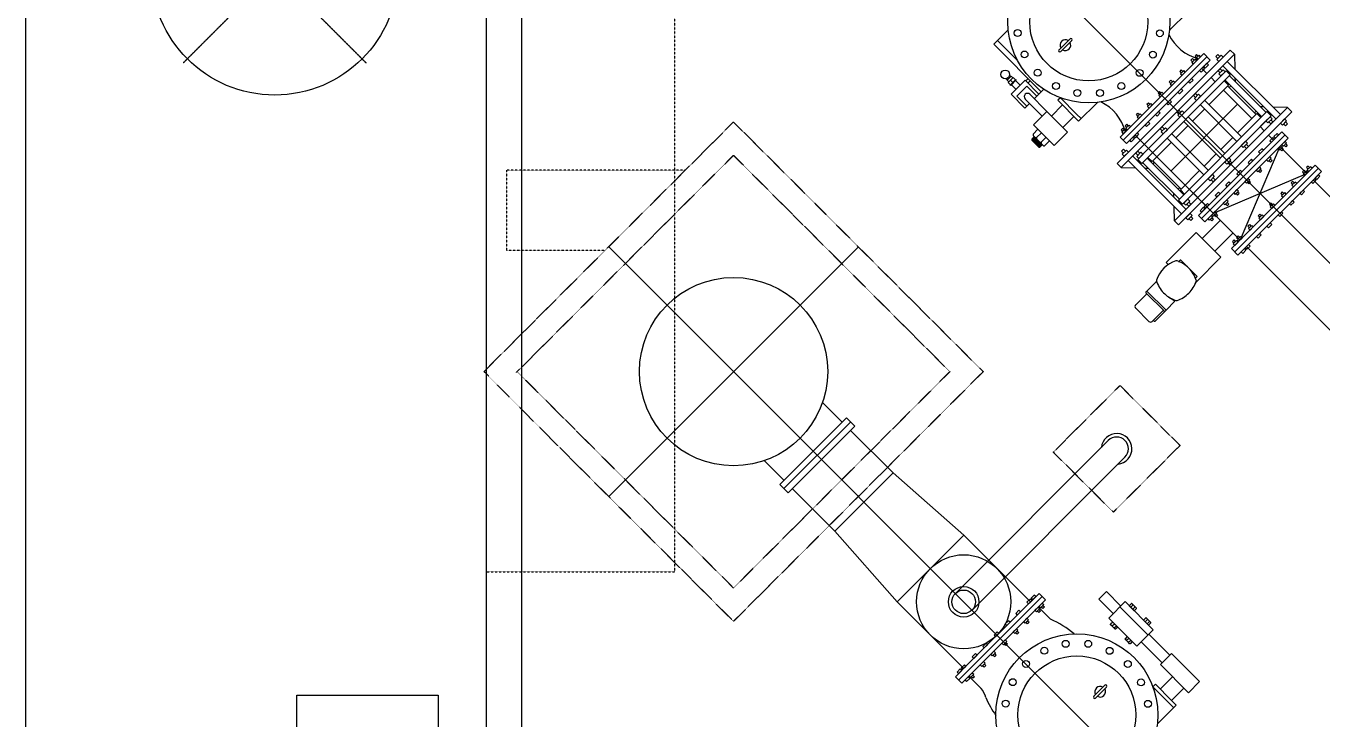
# Model space of a CAD drawing. Header units: inches. Extents: x 68509 to 118759, y -70653 to -42503.
# Drawn here: x 91308 to 96816, y -55055 to -52110 of the extents above; entities that cross this region are included whole.
import ezdxf

# ---------------------------------------------------------------- set-up
doc = ezdxf.new("R2010")
doc.units = ezdxf.units.IN
doc.header["$MEASUREMENT"] = 0
doc.linetypes.add('CENTER', pattern=[2, 1.25, -0.25, 0.25, -0.25])
doc.linetypes.add('HIDDEN', pattern=[0.375, 0.25, -0.125])
doc.layers.add('M-X-BKGD', color=8, linetype='Continuous')

msp = doc.modelspace()

# ---------------------------------------------------------------- linework, layer by layer
at = {"layer": 'M-X-BKGD'}
for p, q in [((91307.6, -55778.6), (91307.6, -45754)), ((96246, -52050.7), (96166.5, -52130)), ((95436.9, -52171.2), (95481.5, -52126.8)), ((95436.9, -52171.2), (95420.6, -52187.4)), ((95622.5, -52389.9), (95420.6, -52187.4)), ((95520.4, -52254.9), (95436.9, -52171.2)), ((95697.8, -52211.2), (95744.6, -52164.4)), ((95705.3, -52218.7), (95752.1, -52172)), ((95944.7, -52693.8), (96425.2, -52212.6)), ((96425.2, -52212.7), (96443, -52230.4)), ((95962.5, -52711.5), (96442.9, -52230.4)), ((96326.6, -52241.2), (95971, -52595.8)), ((96271.8, -52268.6), (95998.4, -52541.2)), ((96265.3, -52248.9), (96258.7, -52255.5)), ((96258.7, -52255.5), (96265.2, -52262)), ((96275.4, -52251.9), (96261.7, -52265.6)), ((96261.7, -52265.6), (96268.2, -52272.1)), ((96271.8, -52255.5), (96265.3, -52248.9)), ((96268.2, -52272.1), (96281.9, -52258.5)), ((96313, -52227.5), (96272, -52268.4)), ((96281.9, -52258.5), (96275.4, -52251.9)), ((96282.7, -52231.6), (96276.1, -52238.1)), ((96276.1, -52238.1), (96282.6, -52244.7)), ((96292.8, -52234.6), (96279.1, -52248.2)), ((96279.1, -52248.2), (96285.6, -52254.8)), ((96289.2, -52238.1), (96282.7, -52231.6)), ((96285.6, -52254.8), (96299.3, -52241.1)), ((96299.3, -52241.1), (96292.8, -52234.6)), ((96299.2, -52295.7), (96340.2, -52254.8)), ((96312.9, -52282.1), (96326.6, -52268.5)), ((96340.2, -52254.8), (96313, -52227.5)), ((96326.6, -52268.5), (96333.1, -52275)), ((96373.2, -52230.8), (96364.7, -52239.3)), ((96364.7, -52239.3), (96373.2, -52247.8)), ((96386.3, -52234.7), (96368.6, -52252.4)), ((96368.6, -52252.4), (96377.1, -52260.9)), ((96381.7, -52239.3), (96373.2, -52230.8)), ((96377.1, -52260.9), (96394.8, -52243.2)), ((96394.8, -52243.2), (96386.3, -52234.7)), ((96413, -52260.4), (96639.4, -52486.5)), ((96443, -52230.4), (96444.7, -52292)), ((95494.2, -52323.6), (95477.1, -52340.7)), ((95493.2, -52324.7), (95487.8, -52319.3)), ((95501.2, -52330.6), (95494.2, -52323.6)), ((96309.2, -52285.8), (96025.7, -52568.6)), ((96217.5, -52296.5), (96211, -52303.1)), ((96211, -52303.1), (96217.5, -52309.6)), ((96227.6, -52299.5), (96213.9, -52313.2)), ((96213.9, -52313.2), (96220.5, -52319.7)), ((96224.1, -52303.1), (96217.5, -52296.5)), ((96220.5, -52319.7), (96234.2, -52306.1)), ((96234.2, -52306.1), (96227.6, -52299.5)), ((96295.5, -52299.5), (96309.2, -52285.8)), ((96302, -52306), (96295.5, -52299.5)), ((96315.7, -52292.4), (96302, -52306)), ((96304.7, -52290.3), (96326.2, -52311.8)), ((96309.2, -52285.8), (96315.7, -52292.4)), ((96319.4, -52288.7), (96312.9, -52282.1)), ((96333.1, -52275), (96319.4, -52288.7)), ((96407.8, -52300.4), (96361.2, -52347)), ((96382, -52292.3), (96373.5, -52300.8)), ((96373.5, -52300.8), (96382, -52309.3)), ((96395.1, -52296.2), (96377.4, -52313.9)), ((96377.4, -52313.9), (96385.9, -52322.3)), ((96378.9, -52364.7), (96425.5, -52318.1)), ((96390.5, -52300.8), (96382, -52292.3)), ((96385.9, -52322.3), (96403.5, -52304.7)), ((96393.9, -52279.5), (96620.3, -52505.6)), ((96403.5, -52304.7), (96395.1, -52296.2)), ((96407.8, -52300.4), (96425.5, -52318.1)), ((96421.9, -52321.6), (96577.7, -52477.1)), ((95478.2, -52339.6), (95472.8, -52334.2)), ((95484.1, -52347.7), (95477.1, -52340.7)), ((95503.4, -52328.5), (95482, -52349.9)), ((95491.9, -52359.8), (95482, -52349.9)), ((95514.4, -52337.4), (95490.8, -52360.9)), ((95492.6, -52362.7), (95490.8, -52360.9)), ((95501.2, -52350.6), (95491.3, -52340.6)), ((95516.2, -52339.2), (95492.6, -52362.7)), ((95553.3, -52340.5), (95493.8, -52399.8)), ((95515, -52378.7), (95495.8, -52359.5)), ((95513.3, -52338.5), (95503.4, -52328.5)), ((95532.1, -52361.6), (95513, -52342.4)), ((95516.2, -52339.2), (95514.4, -52337.4)), ((95561.6, -52365.8), (95519.1, -52408.2)), ((95553.3, -52340.5), (95612.5, -52399.9)), ((95566.5, -52333.7), (95556.4, -52343.7)), ((95561.6, -52365.8), (95604.1, -52408.3)), ((95575.5, -52342.8), (95565.5, -52352.8)), ((95612.5, -52399.9), (95633.3, -52379.2)), ((96361.3, -52346.9), (96078.7, -52630.2)), ((96378.9, -52364.7), (96096.5, -52647.8)), ((96173, -52340.9), (96166.5, -52347.4)), ((96166.5, -52347.4), (96173, -52354)), ((96183.1, -52343.9), (96169.5, -52357.5)), ((96169.5, -52357.5), (96176, -52364.1)), ((96179.6, -52347.4), (96173, -52340.9)), ((96176, -52364.1), (96189.7, -52350.5)), ((96189.7, -52350.5), (96183.1, -52343.9)), ((96203.3, -52391.4), (96216.9, -52377.8)), ((96216.9, -52377.8), (96223.5, -52384.4)), ((96247.8, -52347.1), (96261.4, -52333.4)), ((96254.3, -52353.6), (96247.8, -52347.1)), ((96268, -52340), (96254.3, -52353.6)), ((96261.4, -52333.4), (96268, -52340)), ((96417.7, -52361.5), (96335.3, -52444)), ((96343.9, -52329.6), (96361.3, -52347)), ((96396.8, -52382.4), (96517.1, -52502.7)), ((96396.8, -52382.5), (96517.1, -52502.7)), ((96399.8, -52343.7), (96417.5, -52361.4)), ((96403.4, -52340.2), (96559.1, -52495.7)), ((96414.1, -52365.1), (96534.5, -52485.3)), ((96420.5, -52371.4), (96427.6, -52364.3)), ((96445.7, -52331.2), (96446.1, -52345.8)), ((95493.8, -52399.8), (95553.1, -52459.2)), ((95519.1, -52408.2), (95561.5, -52450.8)), ((95626.3, -52493.2), (95553.7, -52420.4)), ((95646.3, -52473.3), (95573.7, -52400.5)), ((95612.5, -52399.9), (95592.8, -52419.6)), ((95703.8, -52415.3), (95693, -52426)), ((95781.2, -52514.4), (95693, -52426)), ((95772.6, -52484.3), (95703.8, -52415.3)), ((95860.7, -52435), (95781.2, -52514.4)), ((96071, -52442.7), (96077.5, -52436.1)), ((96077.5, -52436.1), (96084.1, -52442.7)), ((96125.3, -52388.5), (96118.7, -52395)), ((96118.7, -52395), (96125.3, -52401.6)), ((96135.4, -52391.5), (96121.7, -52405.1)), ((96121.7, -52405.1), (96128.3, -52411.7)), ((96131.8, -52395.1), (96125.3, -52388.5)), ((96128.3, -52411.7), (96141.9, -52398.1)), ((96141.9, -52398.1), (96135.4, -52391.5)), ((96155.5, -52439), (96169.2, -52425.4)), ((96175.7, -52432), (96162.1, -52445.6)), ((96169.2, -52425.4), (96175.7, -52432)), ((96209.8, -52398), (96203.3, -52391.4)), ((96223.5, -52384.4), (96209.8, -52398)), ((96277.9, -52396.5), (96269.5, -52405)), ((96269.5, -52405), (96278, -52413.5)), ((96291, -52400.4), (96273.4, -52418.1)), ((96273.4, -52418.1), (96281.8, -52426.6)), ((96286.4, -52405), (96277.9, -52396.5)), ((96281.8, -52426.6), (96299.5, -52408.9)), ((96299.5, -52408.9), (96291, -52400.4)), ((96317.5, -52426.2), (96473.3, -52581.7)), ((95572.8, -52439.5), (95553.1, -52459.2)), ((95646.3, -52473.3), (95589.5, -52530)), ((95665.6, -52492.6), (95646.3, -52473.3)), ((95712.7, -52445.7), (95665.6, -52492.6)), ((95733.5, -52560.7), (95665.6, -52492.6)), ((95772.6, -52484.3), (95791.9, -52503.6)), ((96026.5, -52487), (96033.1, -52480.5)), ((96033, -52493.6), (96026.5, -52487)), ((96029.5, -52497.1), (96043.2, -52483.5)), ((96033.1, -52480.5), (96039.6, -52487)), ((96049.7, -52490.1), (96036, -52503.7)), ((96043.2, -52483.5), (96049.7, -52490.1)), ((96077.5, -52449.2), (96071, -52442.7)), ((96074, -52452.8), (96087.6, -52439.1)), ((96080.5, -52459.3), (96074, -52452.8)), ((96094.2, -52445.7), (96080.5, -52459.3)), ((96087.6, -52439.1), (96094.2, -52445.7)), ((96121.4, -52473), (96107.8, -52486.7)), ((96107.8, -52486.7), (96114.3, -52493.2)), ((96114.3, -52493.2), (96128, -52479.6)), ((96128, -52479.6), (96121.4, -52473)), ((96162.1, -52445.6), (96155.5, -52439)), ((96174.3, -52725.6), (96456.9, -52442.5)), ((96188.6, -52937.4), (96669.3, -52456.6)), ((96207.4, -52467.4), (96198.9, -52475.9)), ((96198.9, -52475.9), (96207.4, -52484.4)), ((96220.5, -52471.3), (96202.8, -52489)), ((96202.8, -52489), (96211.3, -52497.4)), ((96206.3, -52955.2), (96687.1, -52474.3)), ((96215.9, -52475.9), (96207.4, -52467.4)), ((96211.3, -52497.4), (96229, -52479.8)), ((96229, -52479.8), (96220.5, -52471.3)), ((96599, -52491.3), (96223.3, -52867.6)), ((96316.2, -52463.1), (96265, -52514.4)), ((96298.5, -52445.3), (96454.2, -52600.9)), ((96538, -52481.7), (96455.7, -52564.2)), ((96528.3, -52479.1), (96535.4, -52472.1)), ((96534.7, -52520.2), (96581.2, -52473.6)), ((96537.9, -52481.6), (96555.6, -52499.3)), ((96598.9, -52491.3), (96552.4, -52537.9)), ((96568.5, -52453.9), (96554, -52453.5)), ((96581.2, -52473.6), (96598.9, -52491.3)), ((96669.3, -52456.5), (96607.7, -52454.9)), ((96687, -52474.3), (96669.3, -52456.5)), ((95676.6, -52617.4), (95589.5, -52530)), ((95761.5, -52494.6), (95714.4, -52541.6)), ((95957.4, -52582.1), (95998.4, -52541.2)), ((95968.1, -52545.3), (95961.5, -52551.8)), ((95974.6, -52551.8), (95968.1, -52545.3)), ((95985.5, -52527.9), (95978.9, -52534.5)), ((95978.9, -52534.5), (95985.5, -52541)), ((95995.6, -52530.9), (95981.9, -52544.6)), ((95981.9, -52544.6), (95988.5, -52551.1)), ((95992, -52534.5), (95985.5, -52527.9)), ((95988.5, -52551.1), (96002.1, -52537.5)), ((96002.1, -52537.5), (95995.6, -52530.9)), ((96036, -52503.7), (96029.5, -52497.1)), ((96077, -52517.4), (96063.3, -52531)), ((96063.3, -52531), (96069.8, -52537.6)), ((96069.8, -52537.6), (96083.5, -52524)), ((96083.5, -52524), (96077, -52517.4)), ((96136.7, -52538.4), (96128.2, -52546.9)), ((96128.2, -52546.9), (96136.7, -52555.4)), ((96149.7, -52542.3), (96132.1, -52560)), ((96145.1, -52546.9), (96136.7, -52538.4)), ((96158.2, -52550.8), (96149.7, -52542.3)), ((96246, -52533.5), (96194.2, -52585.3)), ((96228.2, -52515.8), (96384, -52671.3)), ((96534.7, -52520.2), (96231.3, -52824.3)), ((96247.3, -52496.6), (96403, -52652.1)), ((96552.3, -52537.9), (96570.1, -52555.8)), ((96577, -52513.2), (96594.7, -52495.5)), ((96585.5, -52521.7), (96577, -52513.2)), ((96603.2, -52504), (96585.5, -52521.7)), ((96598.6, -52525.5), (96590.1, -52517.1)), ((96594.7, -52495.5), (96603.2, -52504)), ((96598.6, -52508.6), (96607.1, -52517.1)), ((96607.1, -52517.1), (96598.6, -52525.5)), ((96638.9, -52522.4), (96656.5, -52504.8)), ((96647.3, -52530.9), (96638.9, -52522.4)), ((96665, -52513.2), (96647.3, -52530.9)), ((96660.4, -52534.8), (96651.9, -52526.3)), ((96656.5, -52504.8), (96665, -52513.2)), ((96660.4, -52517.8), (96668.9, -52526.3)), ((96668.9, -52526.3), (96660.4, -52534.8)), ((95592.6, -52580.1), (95582.1, -52590.6)), ((95582.1, -52590.6), (95582.1, -52595.2)), ((95616.3, -52624.8), (95582.1, -52590.6)), ((95611.6, -52624.8), (95582.1, -52595.2)), ((95620.5, -52620.6), (95586.4, -52586.3)), ((95616.3, -52620.5), (95586.4, -52590.6)), ((95608.5, -52549.1), (95587.3, -52570.2)), ((95587.3, -52570.2), (95587.3, -52574.9)), ((95587.3, -52574.9), (95597.9, -52585.5)), ((95624.8, -52616.3), (95590.7, -52582)), ((95620.6, -52616.3), (95590.7, -52586.3)), ((95596.9, -52584.5), (95601.6, -52584.5)), ((95597.9, -52585.5), (95621.4, -52609)), ((95601.6, -52584.5), (95622.8, -52563.4)), ((95601.6, -52584.5), (95601.6, -52589.1)), ((95608.5, -52549.1), (95657.8, -52598.5)), ((95621.4, -52604.4), (95642.6, -52583.2)), ((95657.8, -52598.5), (95636.6, -52619.6)), ((95733.5, -52560.7), (95676.6, -52617.4)), ((95984.7, -52609.4), (95957.4, -52582.1)), ((95961.5, -52551.8), (95968.1, -52558.4)), ((95978.2, -52548.3), (95964.5, -52561.9)), ((95964.5, -52561.9), (95971.1, -52568.5)), ((95971.1, -52568.5), (95984.7, -52554.8)), ((95984.7, -52554.8), (95978.2, -52548.3)), ((96025.7, -52568.6), (95984.7, -52609.4)), ((95998.3, -52595.8), (96012, -52582.2)), ((96004.9, -52602.4), (95998.3, -52595.8)), ((96018.5, -52588.7), (96004.9, -52602.4)), ((96012, -52582.2), (96018.5, -52588.7)), ((96015.7, -52578.5), (96029.4, -52564.8)), ((96022.3, -52585), (96015.7, -52578.5)), ((96020.8, -52573.4), (96467.3, -53019.8)), ((96031.3, -52582.8), (96021.4, -52572.8)), ((96035.9, -52571.4), (96022.3, -52585)), ((96029.4, -52564.8), (96035.9, -52571.4)), ((96132.1, -52560), (96140.6, -52568.4)), ((96140.6, -52568.4), (96158.2, -52550.8)), ((96157.4, -52586.7), (96313.2, -52742.2)), ((96176.5, -52567.6), (96332.2, -52723.1)), ((96658.7, -52573.3), (96303.6, -52928.4)), ((96613.8, -52590.5), (96331.1, -52874)), ((96436.6, -52583.3), (96385.4, -52634.6)), ((96472.6, -52617.9), (96490.3, -52600.2)), ((96490.3, -52600.2), (96498.8, -52608.6)), ((96587.9, -52573.5), (96609.3, -52595)), ((96607.2, -52583.9), (96593.6, -52597.6)), ((96593.6, -52597.6), (96600.2, -52604.1)), ((96600.2, -52604.1), (96613.8, -52590.5)), ((96603.9, -52600.4), (96644.8, -52559.4)), ((96613.8, -52590.5), (96607.2, -52583.9)), ((96624.6, -52566.5), (96611, -52580.2)), ((96611, -52580.2), (96617.5, -52586.7)), ((96617.5, -52586.7), (96631.2, -52573.1)), ((96631.2, -52573.1), (96624.6, -52566.5)), ((96672.1, -52586.7), (96631.2, -52627.7)), ((96644.8, -52559.4), (96672.1, -52586.7)), ((96644.9, -52614), (96658.5, -52600.3)), ((96658.5, -52600.3), (96665.1, -52606.9)), ((95611.6, -52624.8), (95616.3, -52624.8)), ((95626.7, -52614.4), (95616.3, -52624.8)), ((95616.7, -52604.3), (95621.4, -52604.4)), ((95621.4, -52604.4), (95621.4, -52609)), ((95621.4, -52609), (95632, -52619.6)), ((95632, -52619.6), (95636.6, -52619.6)), ((95962.8, -52641.7), (95971.3, -52633.2)), ((95971.3, -52650.2), (95962.8, -52641.7)), ((95966.7, -52654.8), (95984.4, -52637.1)), ((95975.2, -52663.3), (95966.7, -52654.8)), ((95971.3, -52633.2), (95979.8, -52641.7)), ((95992.9, -52645.6), (95975.2, -52663.3)), ((95984.4, -52637.1), (95992.9, -52645.6)), ((96024.1, -52651), (96032.5, -52642.5)), ((96032.6, -52659.4), (96024.1, -52651)), ((96028, -52664), (96045.6, -52646.4)), ((96032.2, -52676.8), (96078.8, -52630.2)), ((96032.5, -52642.5), (96041, -52651)), ((96054.1, -52654.8), (96036.5, -52672.5)), ((96045.6, -52646.4), (96054.1, -52654.8)), ((96096.5, -52647.8), (96049.9, -52694.4)), ((96175.2, -52604.4), (96093.2, -52686.4)), ((96366.3, -52653.7), (96314.6, -52705.5)), ((96631.1, -52627.8), (96358.4, -52901.2)), ((96636.6, -52622.3), (96467.9, -53019.2)), ((96481.1, -52626.3), (96472.6, -52617.9)), ((96498.8, -52608.6), (96481.1, -52626.3)), ((96494.2, -52630.2), (96485.7, -52621.7)), ((96494.2, -52613.2), (96502.7, -52621.7)), ((96502.7, -52621.7), (96494.2, -52630.2)), ((96559.6, -52631.7), (96546, -52645.3)), ((96546, -52645.3), (96552.6, -52651.9)), ((96552.6, -52651.9), (96566.2, -52638.2)), ((96566.2, -52638.2), (96559.6, -52631.7)), ((96627.5, -52631.4), (96641.1, -52617.7)), ((96634.1, -52637.9), (96627.5, -52631.4)), ((96647.7, -52624.3), (96634.1, -52637.9)), ((96636.6, -52622.3), (96751.1, -52736.8)), ((96644.2, -52640.9), (96637.6, -52634.4)), ((96641.1, -52617.7), (96647.7, -52624.3)), ((96644.2, -52627.8), (96650.7, -52634.4)), ((96650.7, -52634.4), (96644.2, -52640.9)), ((96651.4, -52620.5), (96644.9, -52614)), ((96665.1, -52606.9), (96651.4, -52620.5)), ((96661.5, -52623.5), (96655, -52617)), ((96661.5, -52610.4), (96668.1, -52617)), ((96668.1, -52617), (96661.5, -52623.5)), ((95944.8, -52693.9), (95962.5, -52711.5)), ((95962.5, -52711.5), (96023.4, -52713.1)), ((95992.1, -52681.9), (96218.2, -52907.7)), ((96011.2, -52662.8), (96237.3, -52888.6)), ((96036.5, -52672.5), (96028, -52664)), ((96049.9, -52694.4), (96032.2, -52676.8)), ((96053.4, -52690.9), (96209.2, -52846.4)), ((96072, -52672.3), (96227.8, -52827.8)), ((96075.5, -52668.8), (96093.2, -52686.4)), ((96102.9, -52689), (96095.9, -52696)), ((96096.8, -52682.9), (96217.1, -52803.1)), ((96114.2, -52665.5), (96234.4, -52785.8)), ((96402.4, -52688.3), (96420.1, -52670.6)), ((96410.9, -52696.8), (96402.4, -52688.3)), ((96428.6, -52679.1), (96410.9, -52696.8)), ((96424, -52700.6), (96415.5, -52692.2)), ((96420.1, -52670.6), (96428.6, -52679.1)), ((96424, -52683.7), (96432.5, -52692.2)), ((96432.5, -52692.2), (96424, -52700.6)), ((96515.3, -52676.1), (96501.6, -52689.8)), ((96501.6, -52689.8), (96508.2, -52696.4)), ((96508.2, -52696.4), (96521.8, -52682.7)), ((96521.8, -52682.7), (96515.3, -52676.1)), ((96535.5, -52723.6), (96549.2, -52709.9)), ((96549.2, -52709.9), (96555.7, -52716.5)), ((96579.9, -52679.1), (96593.5, -52665.5)), ((96586.5, -52685.7), (96579.9, -52679.1)), ((96600.1, -52672), (96586.5, -52685.7)), ((96596.6, -52688.7), (96590, -52682.1)), ((96593.5, -52665.5), (96600.1, -52672)), ((96596.5, -52675.6), (96603.1, -52682.1)), ((96603.1, -52682.1), (96596.6, -52688.7)), ((96786.7, -52701.3), (96745.7, -52742.2)), ((96756.4, -52705.3), (96749.9, -52711.9)), ((96749.9, -52711.9), (96756.4, -52718.4)), ((96766.5, -52708.3), (96752.9, -52722)), ((96763, -52711.9), (96756.4, -52705.3)), ((96773.1, -52714.9), (96766.5, -52708.3)), ((96814, -52728.6), (96786.7, -52701.3)), ((96062.6, -52714.2), (96077.3, -52714.6)), ((96295.5, -52724.6), (96213.6, -52806.6)), ((96331.7, -52759.3), (96349.4, -52741.6)), ((96340.2, -52767.8), (96331.7, -52759.3)), ((96357.8, -52750.1), (96340.2, -52767.8)), ((96353.3, -52771.7), (96344.8, -52763.2)), ((96349.4, -52741.6), (96357.8, -52750.1)), ((96353.3, -52754.7), (96361.7, -52763.2)), ((96361.7, -52763.2), (96353.3, -52771.7)), ((96354.2, -52905.5), (96751.1, -52736.8)), ((96800.1, -52714.7), (96445, -53069.8)), ((96467.7, -52723.9), (96454, -52737.6)), ((96454, -52737.6), (96460.6, -52744.1)), ((96460.6, -52744.1), (96474.2, -52730.4)), ((96474.2, -52730.4), (96467.7, -52723.9)), ((96745.6, -52742.3), (96472.2, -53015)), ((96487.9, -52771.4), (96501.6, -52757.7)), ((96508.1, -52764.2), (96494.5, -52777.9)), ((96782.9, -52759.6), (96499.4, -53042.3)), ((96501.6, -52757.7), (96508.1, -52764.2)), ((96504.6, -52767.8), (96511.1, -52774.3)), ((96542.1, -52730.2), (96535.5, -52723.6)), ((96555.7, -52716.5), (96542.1, -52730.2)), ((96552.2, -52733.1), (96545.7, -52726.6)), ((96552.2, -52720), (96558.8, -52726.6)), ((96558.8, -52726.6), (96552.2, -52733.1)), ((96739, -52722.7), (96732.5, -52729.2)), ((96732.5, -52729.2), (96739, -52735.8)), ((96749.1, -52725.7), (96735.5, -52739.3)), ((96735.5, -52739.3), (96742, -52745.9)), ((96745.6, -52729.2), (96739, -52722.7)), ((96742, -52745.9), (96755.7, -52732.3)), ((96755.7, -52732.3), (96749.1, -52725.7)), ((96752.9, -52722), (96759.4, -52728.5)), ((96759.4, -52728.5), (96773.1, -52714.9)), ((96769.3, -52773.2), (96782.9, -52759.6)), ((96773, -52769.5), (96814, -52728.6)), ((96789.5, -52766.2), (96775.8, -52779.8)), ((96778.4, -52764.1), (97259, -53245.8)), ((96782.9, -52759.6), (96789.5, -52766.2)), ((96786.7, -52755.9), (96800.3, -52742.2)), ((96793.2, -52762.4), (96786.7, -52755.9)), ((96806.9, -52748.8), (96793.2, -52762.4)), ((96800.3, -52742.2), (96806.9, -52748.8)), ((96185.8, -52837.3), (96185.4, -52822.7)), ((96211, -52797), (96204, -52804)), ((96252.2, -52803.3), (96205.7, -52850)), ((96213.6, -52806.6), (96231.3, -52824.3)), ((96223.3, -52867.6), (96269.9, -52821)), ((96269.8, -52821.1), (96287.3, -52838.6)), ((96362.1, -52829.8), (96375.7, -52816.1)), ((96382.2, -52822.7), (96368.6, -52836.3)), ((96375.7, -52816.1), (96382.2, -52822.7)), ((96406.4, -52785.3), (96420, -52771.7)), ((96413, -52791.9), (96406.4, -52785.3)), ((96426.6, -52778.2), (96413, -52791.9)), ((96420, -52771.7), (96426.6, -52778.2)), ((96453.9, -52805.5), (96440.3, -52819.1)), ((96440.3, -52819.1), (96446.9, -52825.7)), ((96446.9, -52825.7), (96460.5, -52812)), ((96450.4, -52822.1), (96457, -52828.7)), ((96460.5, -52812), (96453.9, -52805.5)), ((96463.5, -52822.1), (96456.9, -52815.6)), ((96457, -52828.7), (96463.5, -52822.1)), ((96494.5, -52777.9), (96487.9, -52771.4)), ((96504.6, -52780.9), (96498, -52774.4)), ((96511.1, -52774.3), (96504.6, -52780.9)), ((96646.8, -52814.6), (96640.2, -52821.2)), ((96640.2, -52821.2), (96646.8, -52827.7)), ((96656.9, -52817.7), (96643.2, -52831.3)), ((96653.4, -52821.2), (96646.8, -52814.6)), ((96663.4, -52824.2), (96656.9, -52817.7)), ((96691.3, -52770.3), (96684.7, -52776.8)), ((96684.7, -52776.8), (96691.3, -52783.4)), ((96701.4, -52773.3), (96687.7, -52786.9)), ((96687.7, -52786.9), (96694.2, -52793.5)), ((96697.8, -52776.9), (96691.3, -52770.3)), ((96694.2, -52793.5), (96707.9, -52779.9)), ((96707.9, -52779.9), (96701.4, -52773.3)), ((96721.5, -52820.8), (96735.2, -52807.2)), ((96728.1, -52827.4), (96721.5, -52820.8)), ((96741.7, -52813.8), (96728.1, -52827.4)), ((96735.2, -52807.2), (96741.7, -52813.8)), ((96775.8, -52779.8), (96769.3, -52773.2)), ((96188.6, -52937.4), (96186.9, -52876.6)), ((96205.7, -52850), (96223.3, -52867.6)), ((96245.2, -52845.7), (96227.6, -52863.4)), ((96227.6, -52863.4), (96236.1, -52871.9)), ((96236.1, -52871.9), (96253.7, -52854.2)), ((96240.7, -52867.3), (96249.2, -52875.7)), ((96253.7, -52854.2), (96245.2, -52845.7)), ((96257.6, -52867.2), (96249.1, -52858.8)), ((96249.2, -52875.7), (96257.6, -52867.2)), ((96331.1, -52874), (96290.2, -52915)), ((96305.1, -52856.4), (96326.9, -52878.2)), ((96328.2, -52863.7), (96314.6, -52877.4)), ((96314.6, -52877.4), (96321.2, -52883.9)), ((96321.2, -52883.9), (96334.8, -52870.2)), ((96334.8, -52870.2), (96328.2, -52863.7)), ((96368.6, -52836.3), (96362.1, -52829.8)), ((96409.6, -52849.9), (96396, -52863.6)), ((96396, -52863.6), (96402.5, -52870.1)), ((96402.5, -52870.1), (96416.1, -52856.5)), ((96406.1, -52866.6), (96412.6, -52873.1)), ((96416.1, -52856.5), (96409.6, -52849.9)), ((96419.2, -52866.6), (96412.6, -52860)), ((96412.6, -52873.1), (96419.2, -52866.6)), ((96599.1, -52862.3), (96592.5, -52868.8)), ((96592.5, -52868.8), (96599, -52875.4)), ((96609.1, -52865.3), (96595.5, -52878.9)), ((96605.6, -52868.8), (96599.1, -52862.3)), ((96602, -52885.5), (96615.7, -52871.8)), ((96615.7, -52871.8), (96609.1, -52865.3)), ((96643.2, -52831.3), (96649.8, -52837.8)), ((96649.8, -52837.8), (96663.4, -52824.2)), ((96677, -52865.2), (96690.7, -52851.6)), ((96683.6, -52871.7), (96677, -52865.2)), ((96697.3, -52858.1), (96683.6, -52871.7)), ((96690.7, -52851.6), (96697.3, -52858.1)), ((96254.5, -52907), (96236.8, -52924.7)), ((96236.8, -52924.7), (96245.3, -52933.2)), ((96245.3, -52933.2), (96263, -52915.5)), ((96249.9, -52928.6), (96258.4, -52937)), ((96263, -52915.5), (96254.5, -52907)), ((96266.9, -52928.6), (96258.4, -52920.1)), ((96258.4, -52937), (96266.9, -52928.6)), ((96290.2, -52915), (96317.5, -52942.2)), ((96310.9, -52881.1), (96297.3, -52894.8)), ((96297.3, -52894.8), (96303.8, -52901.3)), ((96303.8, -52901.3), (96317.4, -52887.6)), ((96317.4, -52887.6), (96310.9, -52881.1)), ((96317.5, -52942.2), (96358.4, -52901.2)), ((96331.2, -52928.6), (96344.8, -52914.9)), ((96337.7, -52935.1), (96331.2, -52928.6)), ((96351.3, -52921.4), (96337.7, -52935.1)), ((96347.8, -52938.1), (96341.3, -52931.6)), ((96344.8, -52914.9), (96351.3, -52921.4)), ((96347.8, -52925), (96354.4, -52931.5)), ((96354.4, -52931.5), (96347.8, -52938.1)), ((96348.5, -52911.2), (96362.1, -52897.5)), ((96355.1, -52917.7), (96348.5, -52911.2)), ((96368.7, -52904), (96355.1, -52917.7)), ((96365.2, -52920.7), (96358.6, -52914.2)), ((96362.1, -52897.5), (96368.7, -52904)), ((96365.2, -52907.6), (96371.7, -52914.1)), ((96371.7, -52914.1), (96365.2, -52920.7)), ((96544.7, -52916.4), (96551.3, -52909.9)), ((96551.3, -52923), (96544.7, -52916.4)), ((96547.7, -52926.5), (96561.4, -52912.9)), ((96554.3, -52933.1), (96547.7, -52926.5)), ((96551.3, -52909.9), (96557.8, -52916.4)), ((96567.9, -52919.5), (96554.3, -52933.1)), ((96561.4, -52912.9), (96567.9, -52919.5)), ((96595.5, -52878.9), (96602, -52885.5)), ((96629.3, -52912.8), (96643, -52899.2)), ((96635.8, -52919.4), (96629.3, -52912.8)), ((96649.5, -52905.7), (96635.8, -52919.4)), ((96643, -52899.2), (96649.5, -52905.7)), ((96280.5, -52987.4), (96153.2, -53114.7)), ((96206.3, -52955.1), (96188.6, -52937.4)), ((96386, -53092.9), (96280.5, -52987.4)), ((96306.7, -53013.6), (96384.5, -52935.8)), ((96500.3, -52960.8), (96506.8, -52954.2)), ((96506.8, -52967.3), (96500.3, -52960.8)), ((96503.3, -52970.9), (96516.9, -52957.3)), ((96509.8, -52977.4), (96503.3, -52970.9)), ((96506.8, -52954.2), (96513.4, -52960.8)), ((96523.5, -52963.8), (96509.8, -52977.4)), ((96516.9, -52957.3), (96523.5, -52963.8)), ((96595.2, -52946.8), (96581.5, -52960.4)), ((96581.5, -52960.4), (96588.1, -52967)), ((96588.1, -52967), (96601.7, -52953.4)), ((96601.7, -52953.4), (96595.2, -52946.8)), ((96359.8, -53066.7), (96437.6, -52988.9)), ((96431.2, -53055.9), (96472.2, -53015)), ((96441.9, -53019), (96435.3, -53025.6)), ((96435.3, -53025.6), (96441.8, -53032.1)), ((96451.9, -53022), (96438.3, -53035.7)), ((96438.3, -53035.7), (96444.8, -53042.2)), ((96448.4, -53025.6), (96441.9, -53019)), ((96444.8, -53042.2), (96458.5, -53028.6)), ((96458.5, -53028.6), (96451.9, -53022)), ((96459.2, -53001.7), (96452.7, -53008.2)), ((96452.7, -53008.2), (96459.2, -53014.8)), ((96469.3, -53004.7), (96455.7, -53018.3)), ((96455.7, -53018.3), (96462.2, -53024.9)), ((96499.4, -53042.3), (96458.4, -53083.2)), ((96465.8, -53008.2), (96459.2, -53001.7)), ((96462.2, -53024.9), (96475.9, -53011.3)), ((96475.9, -53011.3), (96469.3, -53004.7)), ((96489.5, -53052.2), (96503.2, -53038.6)), ((96503.2, -53038.6), (96509.7, -53045.2)), ((96550.7, -52991.2), (96537.1, -53004.8)), ((96537.1, -53004.8), (96543.6, -53011.3)), ((96543.6, -53011.3), (96557.3, -52997.7)), ((96557.3, -52997.7), (96550.7, -52991.2)), ((96279.4, -53199.5), (96386, -53092.9)), ((96458.4, -53083.2), (96431.2, -53055.9)), ((96472.1, -53069.6), (96485.8, -53055.9)), ((96478.6, -53076.1), (96472.1, -53069.6)), ((96492.3, -53062.5), (96478.6, -53076.1)), ((96485.8, -53055.9), (96492.3, -53062.5)), ((96496, -53058.8), (96489.5, -53052.2)), ((96494.6, -53047.1), (97259, -53811.5)), ((96509.7, -53045.2), (96496, -53058.8)), ((96153.2, -53114.7), (96162.3, -53123.8)), ((96213.1, -53105.2), (96208.3, -53109.9)), ((96215.9, -53105.2), (96249.8, -53139.2)), ((96249.8, -53139.2), (96283.8, -53173.1)), ((96111.8, -53195.9), (96071.3, -53236.4)), ((96279.1, -53180.6), (96283.8, -53175.9)), ((96023.6, -53294.7), (96070.9, -53247.4)), ((96067.4, -53240.3), (96071.3, -53236.4)), ((96067.4, -53243.8), (96070.9, -53247.4)), ((96141.7, -53318.1), (96070.9, -53247.4)), ((96152.6, -53317.7), (96071.3, -53236.4)), ((96190.4, -53279.9), (96163.8, -53261.6)), ((96080.1, -53365.4), (96023.6, -53308.9)), ((96094.3, -53365.4), (96141.7, -53318.1)), ((96145.2, -53321.6), (96141.7, -53318.1)), ((96148.7, -53321.6), (96152.6, -53317.7)), ((96152.6, -53317.7), (96190.4, -53279.9)), ((96101.1, -53362.2), (96102.8, -53363.9)), ((96106.4, -53363.9), (96149.1, -53321.2)), ((94776.5, -53792.9), (94692.9, -53709.2)), ((94811.9, -53792.9), (94529, -54075.7)), ((94758.8, -53810.6), (94546.7, -54022.7)), ((94794.2, -53775.2), (94758.8, -53810.6)), ((94829.6, -53810.6), (94794.2, -53775.2)), ((94794.2, -53845.9), (94829.6, -53810.6)), ((94794.2, -53845.9), (94582.1, -54058)), ((94992.4, -54008.7), (94811.9, -53828.2)), ((95907.4, -53871.2), (95257.4, -54521.2)), ((94529, -54040.4), (94445.4, -53956.7)), ((95978.1, -53941.9), (95328.1, -54591.9)), ((94511.4, -54058), (94546.7, -54022.7)), ((94744.5, -54255.9), (94992.4, -54008.7)), ((95292.9, -54273.9), (94992.4, -54008.7)), ((94546.7, -54093.4), (94511.4, -54058)), ((94582.1, -54058), (94546.7, -54093.4)), ((94744.5, -54255.9), (94564.4, -54075.7)), ((95009.7, -54556.4), (94744.5, -54255.9)), ((95009.7, -54556.4), (95292.9, -54273.9)), ((95292.9, -54273.9), (95576.2, -54557.2)), ((95571.9, -54561.6), (95612.9, -54520.7)), ((95592.7, -54527.7), (95579, -54541.4)), ((95599.2, -54534.3), (95592.7, -54527.7)), ((95612.9, -54520.7), (95640.2, -54548)), ((95899.1, -54513.3), (95867, -54545.4)), ((95960.4, -54574.7), (95899.1, -54513.3)), ((95009.7, -54556.4), (95293, -54839.7)), ((95626.5, -54534.3), (95271, -54888.9)), ((95581.8, -54551.6), (95298.3, -54834.4)), ((95612.8, -54575.3), (95325.6, -54861.7)), ((95575.3, -54545.1), (95561.6, -54558.7)), ((95561.6, -54558.7), (95568.2, -54565.3)), ((95568.2, -54565.3), (95581.8, -54551.6)), ((95581.8, -54551.6), (95575.3, -54545.1)), ((95579, -54541.4), (95585.6, -54547.9)), ((95585.6, -54547.9), (95599.2, -54534.3)), ((95595.4, -54592.6), (95609.1, -54579)), ((95595.4, -54592.6), (95609.1, -54579)), ((95640.2, -54548), (95599.2, -54588.9)), ((95615.7, -54585.5), (95602, -54599.2)), ((95615.7, -54585.5), (95602, -54599.2)), ((95609.1, -54579), (95615.7, -54585.5)), ((95609.1, -54579), (95615.7, -54585.5)), ((95661.7, -54630.6), (95609.7, -54578.4)), ((95612.8, -54575.3), (95626.5, -54561.6)), ((95619.4, -54581.8), (95612.8, -54575.3)), ((95633.1, -54568.2), (95619.4, -54581.8)), ((95629.5, -54584.8), (95622.9, -54578.3)), ((95626.5, -54561.6), (95633.1, -54568.2)), ((95629.5, -54571.7), (95636, -54578.3)), ((95636, -54578.3), (95629.5, -54584.8)), ((95928.2, -54606.8), (95867, -54545.4)), ((95979.3, -54555.9), (95909.3, -54625.7)), ((96075.6, -54697.3), (95956.9, -54578.3)), ((96098.1, -54675), (95979.3, -54555.9)), ((95996.4, -54573), (96005.5, -54563.9)), ((96017.7, -54594.3), (95996.4, -54573)), ((96012.1, -54570.5), (96002.9, -54579.6)), ((96007.5, -54563.9), (96005.5, -54563.9)), ((96012.1, -54568.5), (96007.5, -54563.9)), ((96020.7, -54579), (96011.5, -54588.2)), ((96022.2, -54578.6), (96012.1, -54568.5)), ((96012.1, -54570.5), (96012.1, -54568.5)), ((96014.1, -54570.5), (96012.1, -54570.5)), ((96017.7, -54594.3), (96026.8, -54585.2)), ((96020.7, -54579), (96020.7, -54577)), ((96022.7, -54579), (96020.7, -54579)), ((96026.8, -54583.2), (96022.2, -54578.6)), ((96026.8, -54585.2), (96026.8, -54583.2)), ((95483.1, -54637.1), (95469.4, -54650.7)), ((95483.1, -54637.1), (95469.4, -54650.7)), ((95489.6, -54643.6), (95483.1, -54637.1)), ((95489.6, -54643.6), (95483.1, -54637.1)), ((95527.6, -54592.7), (95513.9, -54606.3)), ((95527.6, -54592.7), (95513.9, -54606.3)), ((95513.9, -54606.3), (95520.4, -54612.9)), ((95513.9, -54606.3), (95520.4, -54612.9)), ((95520.4, -54612.9), (95534.1, -54599.3)), ((95520.4, -54612.9), (95534.1, -54599.3)), ((95534.1, -54599.3), (95527.6, -54592.7)), ((95534.1, -54599.3), (95527.6, -54592.7)), ((95547.7, -54640.2), (95561.4, -54626.6)), ((95547.7, -54640.2), (95561.4, -54626.6)), ((95554.2, -54646.8), (95547.7, -54640.2)), ((95554.2, -54646.8), (95547.7, -54640.2)), ((95567.9, -54633.2), (95554.2, -54646.8)), ((95567.9, -54633.2), (95554.2, -54646.8)), ((95561.4, -54626.6), (95567.9, -54633.2)), ((95561.4, -54626.6), (95567.9, -54633.2)), ((95564.4, -54636.7), (95570.9, -54643.3)), ((95564.4, -54636.7), (95570.9, -54643.3)), ((95602, -54599.2), (95595.4, -54592.6)), ((95602, -54599.2), (95595.4, -54592.6)), ((95612.1, -54602.2), (95605.5, -54595.6)), ((95612.1, -54589.1), (95618.6, -54595.7)), ((95618.6, -54595.7), (95612.1, -54602.2)), ((96028.1, -54744.8), (95909.2, -54625.5)), ((96057.5, -54634.3), (96066.7, -54625.2)), ((96078.8, -54655.7), (96057.5, -54634.3)), ((96073.3, -54631.8), (96064.1, -54640.9)), ((96068.7, -54625.2), (96066.7, -54625.2)), ((96073.3, -54629.8), (96068.7, -54625.2)), ((96081.8, -54640.4), (96072.7, -54649.5)), ((96083.4, -54639.9), (96073.3, -54629.8)), ((96073.3, -54631.8), (96073.3, -54629.8)), ((96075.3, -54631.8), (96073.3, -54631.8)), ((96081.8, -54640.4), (96081.8, -54638.4)), ((96083.8, -54640.4), (96081.8, -54640.4)), ((96088, -54644.5), (96083.4, -54639.9)), ((95435.3, -54684.7), (95421.7, -54698.3)), ((95435.3, -54684.7), (95421.7, -54698.3)), ((95428.2, -54704.9), (95441.9, -54691.2)), ((95428.2, -54704.9), (95441.9, -54691.2)), ((95441.9, -54691.2), (95435.3, -54684.7)), ((95441.9, -54691.2), (95435.3, -54684.7)), ((95469.4, -54650.7), (95476, -54657.2)), ((95469.4, -54650.7), (95476, -54657.2)), ((95476, -54657.2), (95489.6, -54643.6)), ((95476, -54657.2), (95489.6, -54643.6)), ((95503.2, -54684.6), (95516.9, -54671)), ((95503.2, -54684.6), (95516.9, -54671)), ((95509.8, -54691.1), (95503.2, -54684.6)), ((95509.8, -54691.1), (95503.2, -54684.6)), ((95523.4, -54677.5), (95509.8, -54691.1)), ((95523.4, -54677.5), (95509.8, -54691.1)), ((95519.9, -54694.2), (95513.3, -54687.6)), ((95519.9, -54694.2), (95513.3, -54687.6)), ((95516.9, -54671), (95523.4, -54677.5)), ((95516.9, -54671), (95523.4, -54677.5)), ((95519.9, -54681.1), (95526.4, -54687.6)), ((95519.9, -54681.1), (95526.4, -54687.6)), ((95526.4, -54687.6), (95519.9, -54694.2)), ((95526.4, -54687.6), (95519.9, -54694.2)), ((95564.3, -54649.8), (95557.8, -54643.3)), ((95564.3, -54649.8), (95557.8, -54643.3)), ((95570.9, -54643.3), (95564.3, -54649.8)), ((95570.9, -54643.3), (95564.3, -54649.8)), ((95926.4, -54642.8), (95917.2, -54651.9)), ((95917.2, -54653.9), (95917.2, -54651.9)), ((95921.8, -54658.5), (95917.2, -54653.9)), ((95931.9, -54668.7), (95921.8, -54658.5)), ((95923.8, -54658.5), (95921.8, -54658.5)), ((95923.8, -54658.5), (95933, -54649.4)), ((95923.8, -54660.5), (95923.8, -54658.5)), ((95947.7, -54664.1), (95926.4, -54642.8)), ((95932.4, -54667.1), (95930.4, -54667.1)), ((95936.5, -54673.3), (95931.9, -54668.7)), ((95932.4, -54667.1), (95941.5, -54658)), ((95932.4, -54669.1), (95932.4, -54667.1)), ((95938.5, -54673.3), (95936.5, -54673.3)), ((95947.7, -54664.1), (95938.5, -54673.3)), ((96098.1, -54675), (96028.1, -54744.8)), ((96078.8, -54655.7), (96088, -54646.5)), ((96168.9, -54783.8), (96079.2, -54693.8)), ((96088, -54646.5), (96088, -54644.5)), ((95373.9, -54745.9), (95387.6, -54732.3)), ((95373.9, -54745.9), (95387.6, -54732.3)), ((95380.4, -54752.5), (95373.9, -54745.9)), ((95380.4, -54752.5), (95373.9, -54745.9)), ((95394.1, -54738.9), (95380.4, -54752.5)), ((95394.1, -54738.9), (95380.4, -54752.5)), ((95387.6, -54732.3), (95394.1, -54738.9)), ((95387.6, -54732.3), (95394.1, -54738.9)), ((95421.7, -54698.3), (95428.2, -54704.9)), ((95421.7, -54698.3), (95428.2, -54704.9)), ((95455.5, -54732.2), (95469.1, -54718.6)), ((95455.5, -54732.2), (95469.1, -54718.6)), ((95462, -54738.8), (95455.5, -54732.2)), ((95462, -54738.8), (95455.5, -54732.2)), ((95475.7, -54725.1), (95462, -54738.8)), ((95475.7, -54725.1), (95462, -54738.8)), ((95472.1, -54741.8), (95465.6, -54735.2)), ((95472.1, -54741.8), (95465.6, -54735.2)), ((95469.1, -54718.6), (95475.7, -54725.1)), ((95469.1, -54718.6), (95475.7, -54725.1)), ((95472.1, -54728.7), (95478.7, -54735.2)), ((95472.1, -54728.7), (95478.7, -54735.2)), ((95478.7, -54735.2), (95472.1, -54741.8)), ((95478.7, -54735.2), (95472.1, -54741.8)), ((95987.6, -54704.1), (95978.4, -54713.2)), ((95978.4, -54715.3), (95978.4, -54713.2)), ((95983, -54719.8), (95978.4, -54715.3)), ((95993.1, -54730), (95983, -54719.8)), ((95985, -54719.8), (95983, -54719.8)), ((95985, -54719.8), (95994.1, -54710.7)), ((95985, -54721.9), (95985, -54719.8)), ((96008.8, -54725.5), (95987.6, -54704.1)), ((95993.5, -54728.4), (95991.5, -54728.4)), ((95997.7, -54734.6), (95993.1, -54730)), ((95993.5, -54728.4), (96002.7, -54719.3)), ((95993.5, -54730.4), (95993.5, -54728.4)), ((95999.7, -54734.6), (95997.7, -54734.6)), ((96008.8, -54725.5), (95999.7, -54734.6)), ((96136.7, -54815.9), (96047, -54725.9)), ((95329.4, -54790.3), (95343.1, -54776.6)), ((95329.4, -54790.3), (95343.1, -54776.6)), ((95336, -54796.8), (95329.4, -54790.3)), ((95336, -54796.8), (95329.4, -54790.3)), ((95349.6, -54783.2), (95336, -54796.8)), ((95349.6, -54783.2), (95336, -54796.8)), ((95343.1, -54776.6), (95349.6, -54783.2)), ((95343.1, -54776.6), (95349.6, -54783.2)), ((95421.4, -54766.2), (95407.7, -54779.8)), ((95421.4, -54766.2), (95407.7, -54779.8)), ((95407.7, -54779.8), (95414.3, -54786.4)), ((95407.7, -54779.8), (95414.3, -54786.4)), ((95414.3, -54786.4), (95427.9, -54772.8)), ((95414.3, -54786.4), (95427.9, -54772.8)), ((95417.8, -54782.8), (95424.4, -54789.4)), ((95417.8, -54782.8), (95424.4, -54789.4)), ((95427.9, -54772.8), (95421.4, -54766.2)), ((95427.9, -54772.8), (95421.4, -54766.2)), ((95430.9, -54782.9), (95424.4, -54776.3)), ((95430.9, -54782.9), (95424.4, -54776.3)), ((95424.4, -54789.4), (95430.9, -54782.9)), ((95424.4, -54789.4), (95430.9, -54782.9)), ((96176.5, -54776.1), (96129, -54823.5)), ((96295.5, -54895.3), (96176.5, -54776.1)), ((95298.3, -54834.4), (95257.3, -54875.3)), ((95278.1, -54841.4), (95264.5, -54855.1)), ((95278.1, -54841.4), (95264.5, -54855.1)), ((95264.5, -54855.1), (95271, -54861.6)), ((95264.5, -54855.1), (95271, -54861.6)), ((95271, -54861.6), (95284.7, -54848)), ((95271, -54861.6), (95284.7, -54848)), ((95284.7, -54848), (95278.1, -54841.4)), ((95284.7, -54848), (95278.1, -54841.4)), ((95295.5, -54824.1), (95281.9, -54837.7)), ((95295.5, -54824.1), (95281.9, -54837.7)), ((95281.9, -54837.7), (95288.4, -54844.3)), ((95281.9, -54837.7), (95288.4, -54844.3)), ((95288.4, -54844.3), (95302.1, -54830.7)), ((95288.4, -54844.3), (95302.1, -54830.7)), ((95302.1, -54830.7), (95295.5, -54824.1)), ((95302.1, -54830.7), (95295.5, -54824.1)), ((95315.7, -54871.6), (95329.3, -54858)), ((95315.7, -54871.6), (95329.3, -54858)), ((95329.3, -54858), (95335.9, -54864.6)), ((95329.3, -54858), (95335.9, -54864.6)), ((95376.9, -54810.5), (95363.2, -54824.2)), ((95376.9, -54810.5), (95363.2, -54824.2)), ((95363.2, -54824.2), (95369.8, -54830.7)), ((95363.2, -54824.2), (95369.8, -54830.7)), ((95369.8, -54830.7), (95383.5, -54817.1)), ((95369.8, -54830.7), (95383.5, -54817.1)), ((95373.3, -54827.2), (95379.9, -54833.8)), ((95373.3, -54827.2), (95379.9, -54833.8)), ((95383.5, -54817.1), (95376.9, -54810.5)), ((95383.5, -54817.1), (95376.9, -54810.5)), ((95386.4, -54827.2), (95379.9, -54820.7)), ((95386.4, -54827.2), (95379.9, -54820.7)), ((95379.9, -54833.8), (95386.4, -54827.2)), ((95379.9, -54833.8), (95386.4, -54827.2)), ((96247.9, -54942.8), (96129, -54823.5)), ((95257.3, -54875.3), (95284.6, -54902.6)), ((95284.6, -54902.6), (95325.6, -54861.7)), ((95298.3, -54889), (95311.9, -54875.3)), ((95298.3, -54889), (95311.9, -54875.3)), ((95304.8, -54895.5), (95298.3, -54889)), ((95304.8, -54895.5), (95298.3, -54889)), ((95318.5, -54881.9), (95304.8, -54895.5)), ((95318.5, -54881.9), (95304.8, -54895.5)), ((95311.9, -54875.3), (95318.5, -54881.9)), ((95311.9, -54875.3), (95318.5, -54881.9)), ((95367.1, -54924.4), (95315.1, -54872.2)), ((95322.2, -54878.2), (95315.7, -54871.6)), ((95322.2, -54878.2), (95315.7, -54871.6)), ((95335.9, -54864.6), (95322.2, -54878.2)), ((95335.9, -54864.6), (95322.2, -54878.2)), ((95332.3, -54881.2), (95325.8, -54874.6)), ((95332.3, -54881.2), (95325.8, -54874.6)), ((95332.3, -54868.1), (95338.9, -54874.7)), ((95332.3, -54868.1), (95338.9, -54874.7)), ((95338.9, -54874.7), (95332.3, -54881.2)), ((95338.9, -54874.7), (95332.3, -54881.2)), ((95845.7, -54958), (95892.5, -54911.3)), ((96107.3, -54907.1), (96096.6, -54917.8)), ((96176.2, -54976.2), (96107.3, -54907.1)), ((96180, -54874.7), (96127.4, -54927.2)), ((96295.5, -54895.3), (96247.9, -54942.8)), ((95853.2, -54965.5), (95900, -54918.8)), ((96184.7, -55006.2), (96096.6, -54917.8)), ((96228.8, -54923.6), (96176.2, -54976.2)), ((96195.5, -54995.5), (96115.9, -55074.8)), ((96176.2, -54976.2), (96195.5, -54995.5))]:
    msp.add_line(p, q, dxfattribs=at)
at = {"layer": 'M-X-BKGD', "linetype": 'HIDDEN', "ltscale": 0.4}
for p, q in [((94064.8, -54428.6), (94064.8, -46478.6)), ((93254.1, -53578.6), (94314.8, -52518)), ((94314.8, -52518), (95375.5, -53578.6)), ((93392.4, -53581.8), (94314.8, -52659.4)), ((94314.8, -52659.4), (95234, -53578.6)), ((94109.7, -52723), (93349.7, -52723)), ((93349.7, -52723), (93349.7, -53063)), ((93349.7, -53063), (93769.7, -53063)), ((94314.8, -54639.3), (93254.1, -53578.6)), ((94314.8, -54497.9), (93395.6, -53578.6)), ((95375.5, -53578.6), (94314.8, -54639.3)), ((95234, -53578.6), (94314.8, -54497.9)), ((95674, -53920.7), (95956.9, -53637.8)), ((95956.9, -53637.8), (96211.4, -53892.4)), ((95928.6, -54175.2), (95674, -53920.7)), ((96211.4, -53892.4), (95928.6, -54175.2)), ((93264.8, -54428.6), (94064.8, -54428.6))]:
    msp.add_line(p, q, dxfattribs=at)
at = {"layer": 'M-X-BKGD', "ltscale": 0.4}
for p, q in [((93264.8, -56278.6), (93264.8, -46878.6)), ((93414.8, -56278.6), (93414.8, -46878.6))]:
    msp.add_line(p, q, dxfattribs=at)
at = {"layer": 'M-X-BKGD', "ltscale": 0.003}
for p, q in [((93776, -50045.7), (97659, -53928.6)), ((94845.1, -53048.3), (93784.2, -54109.2)), ((93784.5, -53048.3), (97651.8, -56915.6))]:
    msp.add_line(p, q, dxfattribs=at)
at = {"layer": 'M-X-BKGD', "linetype": 'CENTER', "ltscale": 0.55}
for p, q in [((91975.9, -51489.7), (92753.7, -52267.5)), ((92753.7, -51489.7), (91975.9, -52267.5))]:
    msp.add_line(p, q, dxfattribs=at)
at = {"layer": 'M-X-BKGD', "ltscale": 0.2}
msp.add_lwpolyline([(92459, -54952.9), (93059, -54952.9), (93059, -55552.9), (92459, -55552.9)], close=True, dxfattribs=at)
at = {"layer": 'M-X-BKGD'}
for centre, radius in [((92364.8, -51878.6), 525), ((95824.2, -52092.6), 344.4), ((95824.2, -52092.6), 250.8), ((95521.8, -52140), 14.7), ((96126.4, -52140.9), 14.7), ((95551.3, -52231.2), 14.7), ((96096.7, -52231.9), 14.7), ((95469.4, -52315.9), 18.6), ((95607.5, -52308.7), 14.7), ((96040.3, -52309.3), 14.7), ((95684.8, -52365.1), 14.7), ((95775.9, -52394.8), 14.7), ((95871.6, -52394.9), 14.7), ((95962.7, -52365.5), 14.7), ((94314.8, -53578.6), 400), ((95292.7, -54556.5), 200), ((95292.7, -54556.5), 65), ((95292.7, -54556.5), 50), ((95773.6, -55037.3), 344.4), ((95635, -54764.5), 14.7), ((95726.1, -54735), 14.7), ((95821.9, -54735.1), 14.7), ((95912.9, -54764.8), 14.7), ((95773.6, -55037.3), 250.8), ((95557.5, -54820.6), 14.7), ((95990.3, -54821.2), 14.7), ((95501.1, -54898), 14.7), ((96046.5, -54898.8), 14.7), ((95471.4, -54989.1), 14.7), ((96075.9, -54989.9), 14.7)]:
    msp.add_circle(centre, radius, dxfattribs=at)
for centre, radius, start, end in [((96340.5, -52060.2), 196, 206.0102, 255.2643), ((95701.5, -52214.9), 5.31, 134.9209, 314.9209), ((95724.9, -52191.6), 22.7, 58.4383, 211.4034), ((95724.9, -52191.6), 22.7, 238.4383, 31.4034), ((95748.3, -52168.2), 5.31, 314.9209, 134.9209), ((95563.7, -52410.4), 14.1, 44.9209, 224.9209), ((95790, -52609.2), 196, 14.5774, 63.9984), ((96235.7, -53231.1), 130, 108.589, 161.411), ((96196.8, -53115.4), 8, 71.411, 108.589), ((96157.9, -53231.1), 130, 45, 71.411), ((96206.9, -53108.5), 2, 248.1998, 315), ((96214.5, -53106.6), 2, 45, 135), ((96157.9, -53231.1), 130, 45, 48.0398), ((96157.9, -53231.1), 130, 18.589, 45), ((96157.9, -53231.1), 130, 41.9602, 45), ((96110.3, -53194.5), 2, 315, 13.4423), ((96120.1, -53192.2), 8, 161.411, 198.589), ((96235.7, -53153.3), 130, 198.589, 200.3645), ((96235.7, -53153.3), 130, 200.3645, 227.2563), ((96163.4, -53155.7), 124.1, 314.0168, 341.6722), ((96280.5, -53182.1), 2, 135, 201.8002), ((96273.5, -53192.2), 8, 341.411, 18.589), ((96282.3, -53174.5), 2, 315, 45), ((96069.2, -53242), 2.5, 135, 225), ((96235.7, -53153.3), 130, 227.2563, 251.411), ((96160.4, -53158.8), 124, 288.3233, 315.9915), ((96030.6, -53301.8), 10, 135, 225), ((96196.8, -53268.9), 8, 251.411, 288.589), ((96087.2, -53358.4), 10, 225, 315), ((96099.3, -53363.9), 2.5, 45, 134), ((96104.6, -53362.2), 2.5, 225, 315), ((96147, -53319.8), 2.5, 225, 315), ((95942.7, -53906.5), 65, 275.2849, 174.7151), ((95942.7, -53906.5), 50, 315, 135), ((95490, -55018), 423.8, 50.0489, 66.0954), ((95872.8, -54938.4), 22.7, 58.4383, 211.4034), ((95896.2, -54915), 5.31, 314.9209, 134.9209), ((95286.1, -54990.1), 104.3, 15.0196, 39.0383), ((95787.2, -54790.6), 435.9, 203.2983, 214.7852), ((95849.4, -54961.7), 5.31, 134.9209, 314.9209), ((95872.8, -54938.4), 22.7, 238.4383, 31.4034)]:
    msp.add_arc(centre, radius, start, end, dxfattribs=at)

doc.saveas('drawing.dxf')
